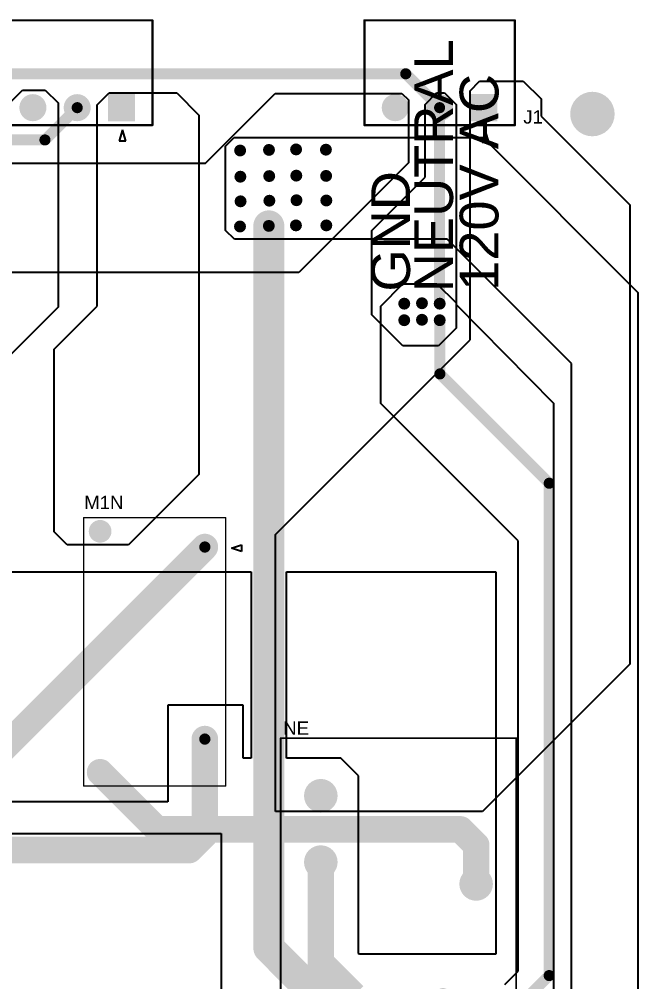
# Model space of a CAD drawing. Header units: millimetres. Extents: x -3.97 to 4.08, y -5.08 to 3.06.
# Drawn here: x 1.292 to 4.082, y -1.285 to 3.055 of the extents above; entities that cross this region are included whole.
import ezdxf

# ---------------------------------------------------------------- set-up
doc = ezdxf.new("R2010")
doc.units = ezdxf.units.MM
doc.header["$MEASUREMENT"] = 0
for name, color, linetype in [('BottomLayer', 5, 'Continuous'), ('BottomSolder', 6, 'Continuous'), ('MultiLayer', 9, 'Continuous'), ('PadHoleLayer', 156, 'Continuous'), ('TopLayer', 1, 'Continuous'), ('TopOverlay', 2, 'Continuous'), ('TopSolder', 216, 'Continuous'), ('ViaHoleLayer', 16, 'Continuous')]:
    doc.layers.add(name, color=color, linetype=linetype)
doc.styles.add('Arial', font='', dxfattribs={"height": 0.2})
doc.styles.get('Arial').set_extended_font_data('Arial')

# ---------------------------------------------------------------- blocks, each defined once
blk = doc.blocks.new('RELAY_J115F2_1')
at = {"layer": 'BottomLayer'}
h = blk.add_hatch(color=5, dxfattribs=at)
edge = h.paths.add_edge_path()
edge.add_arc((-0.3504, 0.4508), 0.0738, 0, 360)
h = blk.add_hatch(color=5, dxfattribs=at)
edge = h.paths.add_edge_path()
edge.add_arc((-0.3504, 0.1516), 0.0738, 0, 360)
h = blk.add_hatch(color=5, dxfattribs=at)
edge = h.paths.add_edge_path()
edge.add_arc((0.3504, 0.0531), 0.0738, 0, 360)
h = blk.add_hatch(color=5, dxfattribs=at)
edge = h.paths.add_edge_path()
edge.add_arc((-0.2008, -0.4508), 0.0325, 0, 360)
h = blk.add_hatch(color=5, dxfattribs=at)
edge = h.paths.add_edge_path()
edge.add_arc((0.2008, -0.4508), 0.0325, 0, 360)
at = {"layer": 'BottomSolder'}
h = blk.add_hatch(color=6, dxfattribs=at)
edge = h.paths.add_edge_path()
edge.add_arc((-0.3504, 0.4508), 0.0758, 0, 360)
h = blk.add_hatch(color=6, dxfattribs=at)
edge = h.paths.add_edge_path()
edge.add_arc((-0.3504, 0.1516), 0.0758, 0, 360)
h = blk.add_hatch(color=6, dxfattribs=at)
edge = h.paths.add_edge_path()
edge.add_arc((0.3504, 0.0531), 0.0758, 0, 360)
h = blk.add_hatch(color=6, dxfattribs=at)
edge = h.paths.add_edge_path()
edge.add_arc((-0.2008, -0.4508), 0.0345, 0, 360)
h = blk.add_hatch(color=6, dxfattribs=at)
edge = h.paths.add_edge_path()
edge.add_arc((0.2008, -0.4508), 0.0345, 0, 360)
at = {"layer": 'MultiLayer'}
h = blk.add_hatch(color=9, dxfattribs=at)
edge = h.paths.add_edge_path()
edge.add_arc((-0.3504, 0.4508), 0.0738, 0, 360)
h = blk.add_hatch(color=9, dxfattribs=at)
edge = h.paths.add_edge_path()
edge.add_arc((-0.3504, 0.1516), 0.0738, 0, 360)
h = blk.add_hatch(color=9, dxfattribs=at)
edge = h.paths.add_edge_path()
edge.add_arc((0.3504, 0.0531), 0.0738, 0, 360)
h = blk.add_hatch(color=9, dxfattribs=at)
edge = h.paths.add_edge_path()
edge.add_arc((-0.2008, -0.4508), 0.0325, 0, 360)
h = blk.add_hatch(color=9, dxfattribs=at)
edge = h.paths.add_edge_path()
edge.add_arc((0.2008, -0.4508), 0.0325, 0, 360)
at = {"layer": 'PadHoleLayer'}
h = blk.add_hatch(color=156, dxfattribs=at)
edge = h.paths.add_edge_path()
edge.add_arc((-0.3504, 0.4508), 0.0492, 0, 360)
h = blk.add_hatch(color=156, dxfattribs=at)
edge = h.paths.add_edge_path()
edge.add_arc((-0.3504, 0.1516), 0.0492, 0, 360)
h = blk.add_hatch(color=156, dxfattribs=at)
edge = h.paths.add_edge_path()
edge.add_arc((0.3504, 0.0531), 0.0492, 0, 360)
h = blk.add_hatch(color=156, dxfattribs=at)
edge = h.paths.add_edge_path()
edge.add_arc((-0.2008, -0.4508), 0.0217, 0, 360)
h = blk.add_hatch(color=156, dxfattribs=at)
edge = h.paths.add_edge_path()
edge.add_arc((0.2008, -0.4508), 0.0217, 0, 360)
at = {"layer": 'TopLayer'}
h = blk.add_hatch(color=1, dxfattribs=at)
edge = h.paths.add_edge_path()
edge.add_arc((-0.3504, 0.4508), 0.0738, 0, 360)
h = blk.add_hatch(color=1, dxfattribs=at)
edge = h.paths.add_edge_path()
edge.add_arc((-0.3504, 0.1516), 0.0738, 0, 360)
h = blk.add_hatch(color=1, dxfattribs=at)
edge = h.paths.add_edge_path()
edge.add_arc((0.3504, 0.0531), 0.0738, 0, 360)
h = blk.add_hatch(color=1, dxfattribs=at)
edge = h.paths.add_edge_path()
edge.add_arc((-0.2008, -0.4508), 0.0325, 0, 360)
h = blk.add_hatch(color=1, dxfattribs=at)
edge = h.paths.add_edge_path()
edge.add_arc((0.2008, -0.4508), 0.0325, 0, 360)
at = {"layer": 'TopSolder'}
h = blk.add_hatch(color=216, dxfattribs=at)
edge = h.paths.add_edge_path()
edge.add_arc((-0.3504, 0.4508), 0.0758, 0, 360)
h = blk.add_hatch(color=216, dxfattribs=at)
edge = h.paths.add_edge_path()
edge.add_arc((-0.3504, 0.1516), 0.0758, 0, 360)
h = blk.add_hatch(color=216, dxfattribs=at)
edge = h.paths.add_edge_path()
edge.add_arc((0.3504, 0.0531), 0.0758, 0, 360)
h = blk.add_hatch(color=216, dxfattribs=at)
edge = h.paths.add_edge_path()
edge.add_arc((-0.2008, -0.4508), 0.0345, 0, 360)
h = blk.add_hatch(color=216, dxfattribs=at)
edge = h.paths.add_edge_path()
edge.add_arc((0.2008, -0.4508), 0.0345, 0, 360)
at = {"layer": 'TopOverlay', "const_width": 0.00787}
for points in [[(-0.5315, 0.7106), (0.5315, 0.7106)], [(-0.5315, -0.5497), (-0.5315, 0.7102)], [(0.5315, -0.5497), (0.5315, 0.7102)], [(-0.5315, -0.5492), (0.5315, -0.5492)]]:
    blk.add_lwpolyline(points, dxfattribs=at)
at = {"layer": 'TopOverlay'}
for points, const_width in [([(-0.5335, 0.7106, 1), (-0.5295, 0.7106, 1)], 0.00394), ([(-0.5335, 0.7102, 1), (-0.5295, 0.7102, 1)], 0.00394), ([(0.5295, 0.7106, 1), (0.5335, 0.7106, 1)], 0.00394), ([(0.5295, 0.7102, 1), (0.5335, 0.7102, 1)], 0.00394), ([(-0.5479, -0.4508, 1), (-0.5679, -0.4508, 1)], 0.03), ([(-0.5754, -0.4508, 1), (-0.5604, -0.4508, 1)], 0.015), ([(-0.5554, -0.4508, 1), (-0.5404, -0.4508, 1)], 0.015), ([(-0.5335, -0.5492, 1), (-0.5295, -0.5492, 1)], 0.00394), ([(-0.5335, -0.5497, 1), (-0.5295, -0.5497, 1)], 0.00394), ([(0.5295, -0.5492, 1), (0.5335, -0.5492, 1)], 0.00394), ([(0.5295, -0.5497, 1), (0.5335, -0.5497, 1)], 0.00394)]:
    blk.add_lwpolyline(points, format="xyb", close=True, dxfattribs=dict(at, const_width=const_width))
blk = doc.blocks.new('HDR1X3_MOLEX_TERMINAL_2')
at = {"layer": 'BottomLayer'}
blk.add_hatch(color=5, dxfattribs=at).paths.add_polyline_path([(0.0803, -0.0197), (0.1984, -0.0197), (0.1984, -0.1378), (0.0803, -0.1378)])
h = blk.add_hatch(color=5, dxfattribs=at)
edge = h.paths.add_edge_path()
edge.add_arc((0.3394, -0.0787), 0.0591, 0, 360)
h = blk.add_hatch(color=5, dxfattribs=at)
edge = h.paths.add_edge_path()
edge.add_arc((0.5394, -0.0787), 0.0591, 0, 360)
at = {"layer": 'BottomSolder'}
blk.add_hatch(color=6, dxfattribs=at).paths.add_polyline_path([(0.0783, -0.0177), (0.2004, -0.0177), (0.2004, -0.1398), (0.0783, -0.1398)])
h = blk.add_hatch(color=6, dxfattribs=at)
edge = h.paths.add_edge_path()
edge.add_arc((0.3394, -0.0787), 0.0611, 0, 360)
h = blk.add_hatch(color=6, dxfattribs=at)
edge = h.paths.add_edge_path()
edge.add_arc((0.5394, -0.0787), 0.0611, 0, 360)
at = {"layer": 'MultiLayer'}
blk.add_hatch(color=9, dxfattribs=at).paths.add_polyline_path([(0.0803, -0.0197), (0.1984, -0.0197), (0.1984, -0.1378), (0.0803, -0.1378)])
h = blk.add_hatch(color=9, dxfattribs=at)
edge = h.paths.add_edge_path()
edge.add_arc((0.3394, -0.0787), 0.0591, 0, 360)
h = blk.add_hatch(color=9, dxfattribs=at)
edge = h.paths.add_edge_path()
edge.add_arc((0.5394, -0.0787), 0.0591, 0, 360)
at = {"layer": 'PadHoleLayer'}
h = blk.add_hatch(color=156, dxfattribs=at)
edge = h.paths.add_edge_path()
edge.add_arc((0.1394, -0.0787), 0.0315, 0, 360)
h = blk.add_hatch(color=156, dxfattribs=at)
edge = h.paths.add_edge_path()
edge.add_arc((0.3394, -0.0787), 0.0315, 0, 360)
h = blk.add_hatch(color=156, dxfattribs=at)
edge = h.paths.add_edge_path()
edge.add_arc((0.5394, -0.0787), 0.0315, 0, 360)
at = {"layer": 'TopLayer'}
blk.add_hatch(color=1, dxfattribs=at).paths.add_polyline_path([(0.0803, -0.0197), (0.1984, -0.0197), (0.1984, -0.1378), (0.0803, -0.1378)])
h = blk.add_hatch(color=1, dxfattribs=at)
edge = h.paths.add_edge_path()
edge.add_arc((0.3394, -0.0787), 0.0591, 0, 360)
h = blk.add_hatch(color=1, dxfattribs=at)
edge = h.paths.add_edge_path()
edge.add_arc((0.5394, -0.0787), 0.0591, 0, 360)
at = {"layer": 'TopSolder'}
blk.add_hatch(color=216, dxfattribs=at).paths.add_polyline_path([(0.0783, -0.0177), (0.2004, -0.0177), (0.2004, -0.1398), (0.0783, -0.1398)])
h = blk.add_hatch(color=216, dxfattribs=at)
edge = h.paths.add_edge_path()
edge.add_arc((0.3394, -0.0787), 0.0611, 0, 360)
h = blk.add_hatch(color=216, dxfattribs=at)
edge = h.paths.add_edge_path()
edge.add_arc((0.5394, -0.0787), 0.0611, 0, 360)
at = {"layer": 'TopOverlay'}
for p, q in [((0.1169, 0.0772), (0.1319, 0.0272)), ((0.1469, 0.0772), (0.1169, 0.0772)), ((0.1319, 0.0272), (0.1469, 0.0772))]:
    blk.add_line(p, q, dxfattribs=at)
at = {"layer": 'TopOverlay', "const_width": 0.01}
for points in [[(0, 0), (0, -0.4724)], [(0.6787, 0), (0, 0)], [(0.6787, 0), (0.6787, -0.4724)], [(0.6787, -0.4724), (0, -0.4724)]]:
    blk.add_lwpolyline(points, dxfattribs=at)
at = {"layer": 'TopOverlay', "const_width": 0.005}
for points in [[(-0.0025, 0, 1), (0.0025, 0, 1)], [(-0.0025, 0, 1), (0.0025, 0, 1)], [(0.6762, 0, 1), (0.6812, 0, 1)], [(0.6762, 0, 1), (0.6812, 0, 1)], [(-0.0025, -0.4724, 1), (0.0025, -0.4724, 1)], [(-0.0025, -0.4724, 1), (0.0025, -0.4724, 1)], [(0.6762, -0.4724, 1), (0.6812, -0.4724, 1)], [(0.6762, -0.4724, 1), (0.6812, -0.4724, 1)]]:
    blk.add_lwpolyline(points, format="xyb", close=True, dxfattribs=at)
blk = doc.blocks.new('HDR1X6_MOLEX_TERMINAL_4')
at = {"layer": 'BottomLayer'}
blk.add_hatch(color=5, dxfattribs=at).paths.add_polyline_path([(0.0803, -0.0197), (0.1984, -0.0197), (0.1984, -0.1378), (0.0803, -0.1378)])
h = blk.add_hatch(color=5, dxfattribs=at)
edge = h.paths.add_edge_path()
edge.add_arc((0.3394, -0.0787), 0.0591, 0, 360)
h = blk.add_hatch(color=5, dxfattribs=at)
edge = h.paths.add_edge_path()
edge.add_arc((0.5394, -0.0787), 0.0591, 0, 360)
h = blk.add_hatch(color=5, dxfattribs=at)
edge = h.paths.add_edge_path()
edge.add_arc((0.7394, -0.0787), 0.0591, 0, 360)
h = blk.add_hatch(color=5, dxfattribs=at)
edge = h.paths.add_edge_path()
edge.add_arc((0.9394, -0.0787), 0.0591, 0, 360)
h = blk.add_hatch(color=5, dxfattribs=at)
edge = h.paths.add_edge_path()
edge.add_arc((1.1394, -0.0787), 0.0591, 0, 360)
at = {"layer": 'BottomSolder'}
blk.add_hatch(color=6, dxfattribs=at).paths.add_polyline_path([(0.0783, -0.0177), (0.2004, -0.0177), (0.2004, -0.1398), (0.0783, -0.1398)])
h = blk.add_hatch(color=6, dxfattribs=at)
edge = h.paths.add_edge_path()
edge.add_arc((0.3394, -0.0787), 0.0611, 0, 360)
h = blk.add_hatch(color=6, dxfattribs=at)
edge = h.paths.add_edge_path()
edge.add_arc((0.5394, -0.0787), 0.0611, 0, 360)
h = blk.add_hatch(color=6, dxfattribs=at)
edge = h.paths.add_edge_path()
edge.add_arc((0.7394, -0.0787), 0.0611, 0, 360)
h = blk.add_hatch(color=6, dxfattribs=at)
edge = h.paths.add_edge_path()
edge.add_arc((0.9394, -0.0787), 0.0611, 0, 360)
h = blk.add_hatch(color=6, dxfattribs=at)
edge = h.paths.add_edge_path()
edge.add_arc((1.1394, -0.0787), 0.0611, 0, 360)
at = {"layer": 'MultiLayer'}
blk.add_hatch(color=9, dxfattribs=at).paths.add_polyline_path([(0.0803, -0.0197), (0.1984, -0.0197), (0.1984, -0.1378), (0.0803, -0.1378)])
h = blk.add_hatch(color=9, dxfattribs=at)
edge = h.paths.add_edge_path()
edge.add_arc((0.3394, -0.0787), 0.0591, 0, 360)
h = blk.add_hatch(color=9, dxfattribs=at)
edge = h.paths.add_edge_path()
edge.add_arc((0.5394, -0.0787), 0.0591, 0, 360)
h = blk.add_hatch(color=9, dxfattribs=at)
edge = h.paths.add_edge_path()
edge.add_arc((0.7394, -0.0787), 0.0591, 0, 360)
h = blk.add_hatch(color=9, dxfattribs=at)
edge = h.paths.add_edge_path()
edge.add_arc((0.9394, -0.0787), 0.0591, 0, 360)
h = blk.add_hatch(color=9, dxfattribs=at)
edge = h.paths.add_edge_path()
edge.add_arc((1.1394, -0.0787), 0.0591, 0, 360)
at = {"layer": 'PadHoleLayer'}
h = blk.add_hatch(color=156, dxfattribs=at)
edge = h.paths.add_edge_path()
edge.add_arc((0.1394, -0.0787), 0.0315, 0, 360)
h = blk.add_hatch(color=156, dxfattribs=at)
edge = h.paths.add_edge_path()
edge.add_arc((0.3394, -0.0787), 0.0315, 0, 360)
h = blk.add_hatch(color=156, dxfattribs=at)
edge = h.paths.add_edge_path()
edge.add_arc((0.5394, -0.0787), 0.0315, 0, 360)
h = blk.add_hatch(color=156, dxfattribs=at)
edge = h.paths.add_edge_path()
edge.add_arc((0.7394, -0.0787), 0.0315, 0, 360)
h = blk.add_hatch(color=156, dxfattribs=at)
edge = h.paths.add_edge_path()
edge.add_arc((0.9394, -0.0787), 0.0315, 0, 360)
h = blk.add_hatch(color=156, dxfattribs=at)
edge = h.paths.add_edge_path()
edge.add_arc((1.1394, -0.0787), 0.0315, 0, 360)
at = {"layer": 'TopLayer'}
blk.add_hatch(color=1, dxfattribs=at).paths.add_polyline_path([(0.0803, -0.0197), (0.1984, -0.0197), (0.1984, -0.1378), (0.0803, -0.1378)])
h = blk.add_hatch(color=1, dxfattribs=at)
edge = h.paths.add_edge_path()
edge.add_arc((0.3394, -0.0787), 0.0591, 0, 360)
h = blk.add_hatch(color=1, dxfattribs=at)
edge = h.paths.add_edge_path()
edge.add_arc((0.5394, -0.0787), 0.0591, 0, 360)
h = blk.add_hatch(color=1, dxfattribs=at)
edge = h.paths.add_edge_path()
edge.add_arc((0.7394, -0.0787), 0.0591, 0, 360)
h = blk.add_hatch(color=1, dxfattribs=at)
edge = h.paths.add_edge_path()
edge.add_arc((0.9394, -0.0787), 0.0591, 0, 360)
h = blk.add_hatch(color=1, dxfattribs=at)
edge = h.paths.add_edge_path()
edge.add_arc((1.1394, -0.0787), 0.0591, 0, 360)
at = {"layer": 'TopSolder'}
blk.add_hatch(color=216, dxfattribs=at).paths.add_polyline_path([(0.0783, -0.0177), (0.2004, -0.0177), (0.2004, -0.1398), (0.0783, -0.1398)])
h = blk.add_hatch(color=216, dxfattribs=at)
edge = h.paths.add_edge_path()
edge.add_arc((0.3394, -0.0787), 0.0611, 0, 360)
h = blk.add_hatch(color=216, dxfattribs=at)
edge = h.paths.add_edge_path()
edge.add_arc((0.5394, -0.0787), 0.0611, 0, 360)
h = blk.add_hatch(color=216, dxfattribs=at)
edge = h.paths.add_edge_path()
edge.add_arc((0.7394, -0.0787), 0.0611, 0, 360)
h = blk.add_hatch(color=216, dxfattribs=at)
edge = h.paths.add_edge_path()
edge.add_arc((0.9394, -0.0787), 0.0611, 0, 360)
h = blk.add_hatch(color=216, dxfattribs=at)
edge = h.paths.add_edge_path()
edge.add_arc((1.1394, -0.0787), 0.0611, 0, 360)
at = {"layer": 'TopOverlay'}
for p, q in [((0.1194, 0.0713), (0.1344, 0.0213)), ((0.1494, 0.0713), (0.1194, 0.0713)), ((0.1344, 0.0213), (0.1494, 0.0713))]:
    blk.add_line(p, q, dxfattribs=at)
at = {"layer": 'TopOverlay', "const_width": 0.01}
for points in [[(0, 0), (0, -0.4724)], [(1.2787, 0), (0, 0)], [(1.2787, 0), (1.2787, -0.4724)], [(1.2787, -0.4724), (0, -0.4724)]]:
    blk.add_lwpolyline(points, dxfattribs=at)
at = {"layer": 'TopOverlay', "const_width": 0.005}
for points in [[(-0.0025, 0, 1), (0.0025, 0, 1)], [(-0.0025, 0, 1), (0.0025, 0, 1)], [(1.2762, 0, 1), (1.2812, 0, 1)], [(1.2762, 0, 1), (1.2812, 0, 1)], [(-0.0025, -0.4724, 1), (0.0025, -0.4724, 1)], [(-0.0025, -0.4724, 1), (0.0025, -0.4724, 1)], [(1.2762, -0.4724, 1), (1.2812, -0.4724, 1)], [(1.2762, -0.4724, 1), (1.2812, -0.4724, 1)]]:
    blk.add_lwpolyline(points, format="xyb", close=True, dxfattribs=at)
blk = doc.blocks.new('RELAY_G6QE_1A_OMR_11')
at = {"layer": 'BottomLayer'}
h = blk.add_hatch(color=5, dxfattribs=at)
edge = h.paths.add_edge_path()
edge.add_arc((-0.2461, 0.5433), 0.0454, 0, 360)
h = blk.add_hatch(color=5, dxfattribs=at)
edge = h.paths.add_edge_path()
edge.add_arc((0.2264, 0.4724), 0.0356, 0, 360)
h = blk.add_hatch(color=5, dxfattribs=at)
edge = h.paths.add_edge_path()
edge.add_arc((0.2264, -0.3937), 0.0356, 0, 360)
h = blk.add_hatch(color=5, dxfattribs=at)
edge = h.paths.add_edge_path()
edge.add_arc((-0.2461, -0.5433), 0.0454, 0, 360)
at = {"layer": 'BottomSolder'}
h = blk.add_hatch(color=6, dxfattribs=at)
edge = h.paths.add_edge_path()
edge.add_arc((-0.2461, 0.5433), 0.0454, 0, 360)
h = blk.add_hatch(color=6, dxfattribs=at)
edge = h.paths.add_edge_path()
edge.add_arc((0.2264, 0.4724), 0.0356, 0, 360)
h = blk.add_hatch(color=6, dxfattribs=at)
edge = h.paths.add_edge_path()
edge.add_arc((0.2264, -0.3937), 0.0356, 0, 360)
h = blk.add_hatch(color=6, dxfattribs=at)
edge = h.paths.add_edge_path()
edge.add_arc((-0.2461, -0.5433), 0.0454, 0, 360)
at = {"layer": 'PadHoleLayer'}
h = blk.add_hatch(color=156, dxfattribs=at)
edge = h.paths.add_edge_path()
edge.add_arc((-0.2461, 0.5433), 0.0354, 0, 360)
h = blk.add_hatch(color=156, dxfattribs=at)
edge = h.paths.add_edge_path()
edge.add_arc((0.2264, 0.4724), 0.0256, 0, 360)
h = blk.add_hatch(color=156, dxfattribs=at)
edge = h.paths.add_edge_path()
edge.add_arc((0.2264, -0.3937), 0.0256, 0, 360)
h = blk.add_hatch(color=156, dxfattribs=at)
edge = h.paths.add_edge_path()
edge.add_arc((-0.2461, -0.5433), 0.0354, 0, 360)
at = {"layer": 'TopLayer'}
h = blk.add_hatch(color=1, dxfattribs=at)
edge = h.paths.add_edge_path()
edge.add_arc((-0.2461, 0.5433), 0.0512, 0, 360)
h = blk.add_hatch(color=1, dxfattribs=at)
edge = h.paths.add_edge_path()
edge.add_arc((0.2264, 0.4724), 0.0413, 0, 360)
h = blk.add_hatch(color=1, dxfattribs=at)
edge = h.paths.add_edge_path()
edge.add_arc((0.2264, -0.3937), 0.0413, 0, 360)
h = blk.add_hatch(color=1, dxfattribs=at)
edge = h.paths.add_edge_path()
edge.add_arc((-0.2461, -0.5433), 0.0512, 0, 360)
at = {"layer": 'TopSolder'}
h = blk.add_hatch(color=216, dxfattribs=at)
edge = h.paths.add_edge_path()
edge.add_arc((-0.2461, 0.5433), 0.0512, 0, 360)
h = blk.add_hatch(color=216, dxfattribs=at)
edge = h.paths.add_edge_path()
edge.add_arc((0.2264, 0.4724), 0.0413, 0, 360)
h = blk.add_hatch(color=216, dxfattribs=at)
edge = h.paths.add_edge_path()
edge.add_arc((0.2264, -0.3937), 0.0413, 0, 360)
h = blk.add_hatch(color=216, dxfattribs=at)
edge = h.paths.add_edge_path()
edge.add_arc((-0.2461, -0.5433), 0.0512, 0, 360)
at = {"layer": 'TopOverlay'}
for p, q in [((0.3464, 0.4674), (0.3914, 0.4824)), ((0.3914, 0.4824), (0.3914, 0.4524)), ((0.3914, 0.4524), (0.3464, 0.4674))]:
    blk.add_line(p, q, dxfattribs=at)
at = {"layer": 'TopOverlay', "const_width": 0.006}
for points in [[(-0.32, -0.6054), (-0.32, 0.6054)], [(-0.32, 0.6054), (0.32, 0.6054)], [(0.32, -0.6054), (0.32, 0.6054)], [(-0.32, -0.6054), (0.32, -0.6054)]]:
    blk.add_lwpolyline(points, dxfattribs=at)
at = {"layer": 'TopOverlay', "const_width": 0.003}
for points in [[(-0.3215, 0.6054, 1), (-0.3185, 0.6054, 1)], [(-0.3215, 0.6054, 1), (-0.3185, 0.6054, 1)], [(0.3185, 0.6054, 1), (0.3215, 0.6054, 1)], [(0.3185, 0.6054, 1), (0.3215, 0.6054, 1)], [(-0.3215, -0.6054, 1), (-0.3185, -0.6054, 1)], [(-0.3215, -0.6054, 1), (-0.3185, -0.6054, 1)], [(0.3185, -0.6054, 1), (0.3215, -0.6054, 1)], [(0.3185, -0.6054, 1), (0.3215, -0.6054, 1)]]:
    blk.add_lwpolyline(points, format="xyb", close=True, dxfattribs=at)

msp = doc.modelspace()

# ---------------------------------------------------------------- hatches: boundary and pattern name
at = {"layer": 'BottomLayer'}
h = msp.add_hatch(color=5, dxfattribs=at)
edge = h.paths.add_edge_path()
edge.add_arc((3.8778, 2.6277), 0.0984, 0, 360)
h = msp.add_hatch(color=5, dxfattribs=at)
edge = h.paths.add_edge_path()
edge.add_arc((2.2884, 2.4632), 0.025, 0, 360)
h = msp.add_hatch(color=5, dxfattribs=at)
edge = h.paths.add_edge_path()
edge.add_arc((2.4185, 2.4659), 0.025, 0, 360)
h = msp.add_hatch(color=5, dxfattribs=at)
edge = h.paths.add_edge_path()
edge.add_arc((2.5408, 2.4681), 0.025, 0, 360)
h = msp.add_hatch(color=5, dxfattribs=at)
edge = h.paths.add_edge_path()
edge.add_arc((2.6754, 2.4669), 0.025, 0, 360)
h = msp.add_hatch(color=5, dxfattribs=at)
edge = h.paths.add_edge_path()
edge.add_arc((2.2895, 2.3451), 0.025, 0, 360)
h = msp.add_hatch(color=5, dxfattribs=at)
edge = h.paths.add_edge_path()
edge.add_arc((2.4196, 2.3479), 0.025, 0, 360)
h = msp.add_hatch(color=5, dxfattribs=at)
edge = h.paths.add_edge_path()
edge.add_arc((2.5418, 2.35), 0.025, 0, 360)
h = msp.add_hatch(color=5, dxfattribs=at)
edge = h.paths.add_edge_path()
edge.add_arc((2.6764, 2.3488), 0.025, 0, 360)
h = msp.add_hatch(color=5, dxfattribs=at)
edge = h.paths.add_edge_path()
edge.add_arc((2.2903, 2.234), 0.025, 0, 360)
h = msp.add_hatch(color=5, dxfattribs=at)
edge = h.paths.add_edge_path()
edge.add_arc((2.4204, 2.2368), 0.025, 0, 360)
h = msp.add_hatch(color=5, dxfattribs=at)
edge = h.paths.add_edge_path()
edge.add_arc((2.5427, 2.239), 0.025, 0, 360)
h = msp.add_hatch(color=5, dxfattribs=at)
edge = h.paths.add_edge_path()
edge.add_arc((2.6773, 2.2378), 0.025, 0, 360)
h = msp.add_hatch(color=5, dxfattribs=at)
edge = h.paths.add_edge_path()
edge.add_arc((2.2878, 2.1205), 0.025, 0, 360)
h = msp.add_hatch(color=5, dxfattribs=at)
edge = h.paths.add_edge_path()
edge.add_arc((2.4179, 2.1233), 0.025, 0, 360)
h = msp.add_hatch(color=5, dxfattribs=at)
edge = h.paths.add_edge_path()
edge.add_arc((2.5402, 2.1255), 0.025, 0, 360)
h = msp.add_hatch(color=5, dxfattribs=at)
edge = h.paths.add_edge_path()
edge.add_arc((2.6773, 2.1255), 0.025, 0, 360)
h = msp.add_hatch(color=5, dxfattribs=at)
edge = h.paths.add_edge_path()
edge.add_arc((3.0288, 1.7726), 0.025, 0, 360)
h = msp.add_hatch(color=5, dxfattribs=at)
edge = h.paths.add_edge_path()
edge.add_arc((3.1088, 1.7745), 0.025, 0, 360)
h = msp.add_hatch(color=5, dxfattribs=at)
edge = h.paths.add_edge_path()
edge.add_arc((3.1888, 1.7726), 0.025, 0, 360)
h = msp.add_hatch(color=5, dxfattribs=at)
edge = h.paths.add_edge_path()
edge.add_arc((3.0288, 1.698), 0.025, 0, 360)
h = msp.add_hatch(color=5, dxfattribs=at)
edge = h.paths.add_edge_path()
edge.add_arc((3.1088, 1.6999), 0.025, 0, 360)
h = msp.add_hatch(color=5, dxfattribs=at)
edge = h.paths.add_edge_path()
edge.add_arc((3.1888, 1.698), 0.025, 0, 360)
at = {"layer": 'BottomSolder'}
h = msp.add_hatch(color=6, dxfattribs=at)
edge = h.paths.add_edge_path()
edge.add_arc((3.8778, 2.6277), 0.1004, 0, 360)
h = msp.add_hatch(color=6, dxfattribs=at)
edge = h.paths.add_edge_path()
edge.add_arc((2.2884, 2.4632), 0.027, 0, 360)
h = msp.add_hatch(color=6, dxfattribs=at)
edge = h.paths.add_edge_path()
edge.add_arc((2.4185, 2.4659), 0.027, 0, 360)
h = msp.add_hatch(color=6, dxfattribs=at)
edge = h.paths.add_edge_path()
edge.add_arc((2.5408, 2.4681), 0.027, 0, 360)
h = msp.add_hatch(color=6, dxfattribs=at)
edge = h.paths.add_edge_path()
edge.add_arc((2.6754, 2.4669), 0.027, 0, 360)
h = msp.add_hatch(color=6, dxfattribs=at)
edge = h.paths.add_edge_path()
edge.add_arc((2.2895, 2.3451), 0.027, 0, 360)
h = msp.add_hatch(color=6, dxfattribs=at)
edge = h.paths.add_edge_path()
edge.add_arc((2.4196, 2.3479), 0.027, 0, 360)
h = msp.add_hatch(color=6, dxfattribs=at)
edge = h.paths.add_edge_path()
edge.add_arc((2.5418, 2.35), 0.027, 0, 360)
h = msp.add_hatch(color=6, dxfattribs=at)
edge = h.paths.add_edge_path()
edge.add_arc((2.6764, 2.3488), 0.027, 0, 360)
h = msp.add_hatch(color=6, dxfattribs=at)
edge = h.paths.add_edge_path()
edge.add_arc((2.2903, 2.234), 0.027, 0, 360)
h = msp.add_hatch(color=6, dxfattribs=at)
edge = h.paths.add_edge_path()
edge.add_arc((2.4204, 2.2368), 0.027, 0, 360)
h = msp.add_hatch(color=6, dxfattribs=at)
edge = h.paths.add_edge_path()
edge.add_arc((2.5427, 2.239), 0.027, 0, 360)
h = msp.add_hatch(color=6, dxfattribs=at)
edge = h.paths.add_edge_path()
edge.add_arc((2.6773, 2.2378), 0.027, 0, 360)
h = msp.add_hatch(color=6, dxfattribs=at)
edge = h.paths.add_edge_path()
edge.add_arc((2.2878, 2.1205), 0.027, 0, 360)
h = msp.add_hatch(color=6, dxfattribs=at)
edge = h.paths.add_edge_path()
edge.add_arc((2.4179, 2.1233), 0.027, 0, 360)
h = msp.add_hatch(color=6, dxfattribs=at)
edge = h.paths.add_edge_path()
edge.add_arc((2.5402, 2.1255), 0.027, 0, 360)
h = msp.add_hatch(color=6, dxfattribs=at)
edge = h.paths.add_edge_path()
edge.add_arc((2.6773, 2.1255), 0.027, 0, 360)
h = msp.add_hatch(color=6, dxfattribs=at)
edge = h.paths.add_edge_path()
edge.add_arc((3.0288, 1.7726), 0.027, 0, 360)
h = msp.add_hatch(color=6, dxfattribs=at)
edge = h.paths.add_edge_path()
edge.add_arc((3.1088, 1.7745), 0.027, 0, 360)
h = msp.add_hatch(color=6, dxfattribs=at)
edge = h.paths.add_edge_path()
edge.add_arc((3.1888, 1.7726), 0.027, 0, 360)
h = msp.add_hatch(color=6, dxfattribs=at)
edge = h.paths.add_edge_path()
edge.add_arc((3.0288, 1.698), 0.027, 0, 360)
h = msp.add_hatch(color=6, dxfattribs=at)
edge = h.paths.add_edge_path()
edge.add_arc((3.1088, 1.6999), 0.027, 0, 360)
h = msp.add_hatch(color=6, dxfattribs=at)
edge = h.paths.add_edge_path()
edge.add_arc((3.1888, 1.698), 0.027, 0, 360)
at = {"layer": 'MultiLayer'}
h = msp.add_hatch(color=9, dxfattribs=at)
edge = h.paths.add_edge_path()
edge.add_arc((3.8778, 2.6277), 0.0984, 0, 360)
at = {"layer": 'PadHoleLayer'}
h = msp.add_hatch(color=156, dxfattribs=at)
edge = h.paths.add_edge_path()
edge.add_arc((3.8778, 2.6277), 0.0984, 0, 360)
at = {"layer": 'TopLayer'}
h = msp.add_hatch(color=1, dxfattribs=at)
edge = h.paths.add_edge_path()
edge.add_arc((3.8778, 2.6277), 0.0984, 0, 360)
h = msp.add_hatch(color=1, dxfattribs=at)
edge = h.paths.add_edge_path()
edge.add_arc((2.2884, 2.4632), 0.025, 0, 360)
h = msp.add_hatch(color=1, dxfattribs=at)
edge = h.paths.add_edge_path()
edge.add_arc((2.4185, 2.4659), 0.025, 0, 360)
h = msp.add_hatch(color=1, dxfattribs=at)
edge = h.paths.add_edge_path()
edge.add_arc((2.5408, 2.4681), 0.025, 0, 360)
h = msp.add_hatch(color=1, dxfattribs=at)
edge = h.paths.add_edge_path()
edge.add_arc((2.6754, 2.4669), 0.025, 0, 360)
h = msp.add_hatch(color=1, dxfattribs=at)
edge = h.paths.add_edge_path()
edge.add_arc((2.2895, 2.3451), 0.025, 0, 360)
h = msp.add_hatch(color=1, dxfattribs=at)
edge = h.paths.add_edge_path()
edge.add_arc((2.4196, 2.3479), 0.025, 0, 360)
h = msp.add_hatch(color=1, dxfattribs=at)
edge = h.paths.add_edge_path()
edge.add_arc((2.5418, 2.35), 0.025, 0, 360)
h = msp.add_hatch(color=1, dxfattribs=at)
edge = h.paths.add_edge_path()
edge.add_arc((2.6764, 2.3488), 0.025, 0, 360)
h = msp.add_hatch(color=1, dxfattribs=at)
edge = h.paths.add_edge_path()
edge.add_arc((2.2903, 2.234), 0.025, 0, 360)
h = msp.add_hatch(color=1, dxfattribs=at)
edge = h.paths.add_edge_path()
edge.add_arc((2.4204, 2.2368), 0.025, 0, 360)
h = msp.add_hatch(color=1, dxfattribs=at)
edge = h.paths.add_edge_path()
edge.add_arc((2.5427, 2.239), 0.025, 0, 360)
h = msp.add_hatch(color=1, dxfattribs=at)
edge = h.paths.add_edge_path()
edge.add_arc((2.6773, 2.2378), 0.025, 0, 360)
h = msp.add_hatch(color=1, dxfattribs=at)
edge = h.paths.add_edge_path()
edge.add_arc((2.2878, 2.1205), 0.025, 0, 360)
h = msp.add_hatch(color=1, dxfattribs=at)
edge = h.paths.add_edge_path()
edge.add_arc((2.4179, 2.1233), 0.025, 0, 360)
h = msp.add_hatch(color=1, dxfattribs=at)
edge = h.paths.add_edge_path()
edge.add_arc((2.5402, 2.1255), 0.025, 0, 360)
h = msp.add_hatch(color=1, dxfattribs=at)
edge = h.paths.add_edge_path()
edge.add_arc((2.6773, 2.1255), 0.025, 0, 360)
h = msp.add_hatch(color=1, dxfattribs=at)
edge = h.paths.add_edge_path()
edge.add_arc((3.0288, 1.7726), 0.025, 0, 360)
h = msp.add_hatch(color=1, dxfattribs=at)
edge = h.paths.add_edge_path()
edge.add_arc((3.1088, 1.7745), 0.025, 0, 360)
h = msp.add_hatch(color=1, dxfattribs=at)
edge = h.paths.add_edge_path()
edge.add_arc((3.1888, 1.7726), 0.025, 0, 360)
h = msp.add_hatch(color=1, dxfattribs=at)
edge = h.paths.add_edge_path()
edge.add_arc((3.0288, 1.698), 0.025, 0, 360)
h = msp.add_hatch(color=1, dxfattribs=at)
edge = h.paths.add_edge_path()
edge.add_arc((3.1088, 1.6999), 0.025, 0, 360)
h = msp.add_hatch(color=1, dxfattribs=at)
edge = h.paths.add_edge_path()
edge.add_arc((3.1888, 1.698), 0.025, 0, 360)
at = {"layer": 'TopSolder'}
h = msp.add_hatch(color=216, dxfattribs=at)
edge = h.paths.add_edge_path()
edge.add_arc((3.8778, 2.6277), 0.1004, 0, 360)
h = msp.add_hatch(color=216, dxfattribs=at)
edge = h.paths.add_edge_path()
edge.add_arc((2.2884, 2.4632), 0.027, 0, 360)
h = msp.add_hatch(color=216, dxfattribs=at)
edge = h.paths.add_edge_path()
edge.add_arc((2.4185, 2.4659), 0.027, 0, 360)
h = msp.add_hatch(color=216, dxfattribs=at)
edge = h.paths.add_edge_path()
edge.add_arc((2.5408, 2.4681), 0.027, 0, 360)
h = msp.add_hatch(color=216, dxfattribs=at)
edge = h.paths.add_edge_path()
edge.add_arc((2.6754, 2.4669), 0.027, 0, 360)
h = msp.add_hatch(color=216, dxfattribs=at)
edge = h.paths.add_edge_path()
edge.add_arc((2.2895, 2.3451), 0.027, 0, 360)
h = msp.add_hatch(color=216, dxfattribs=at)
edge = h.paths.add_edge_path()
edge.add_arc((2.4196, 2.3479), 0.027, 0, 360)
h = msp.add_hatch(color=216, dxfattribs=at)
edge = h.paths.add_edge_path()
edge.add_arc((2.5418, 2.35), 0.027, 0, 360)
h = msp.add_hatch(color=216, dxfattribs=at)
edge = h.paths.add_edge_path()
edge.add_arc((2.6764, 2.3488), 0.027, 0, 360)
h = msp.add_hatch(color=216, dxfattribs=at)
edge = h.paths.add_edge_path()
edge.add_arc((2.2903, 2.234), 0.027, 0, 360)
h = msp.add_hatch(color=216, dxfattribs=at)
edge = h.paths.add_edge_path()
edge.add_arc((2.4204, 2.2368), 0.027, 0, 360)
h = msp.add_hatch(color=216, dxfattribs=at)
edge = h.paths.add_edge_path()
edge.add_arc((2.5427, 2.239), 0.027, 0, 360)
h = msp.add_hatch(color=216, dxfattribs=at)
edge = h.paths.add_edge_path()
edge.add_arc((2.6773, 2.2378), 0.027, 0, 360)
h = msp.add_hatch(color=216, dxfattribs=at)
edge = h.paths.add_edge_path()
edge.add_arc((2.2878, 2.1205), 0.027, 0, 360)
h = msp.add_hatch(color=216, dxfattribs=at)
edge = h.paths.add_edge_path()
edge.add_arc((2.4179, 2.1233), 0.027, 0, 360)
h = msp.add_hatch(color=216, dxfattribs=at)
edge = h.paths.add_edge_path()
edge.add_arc((2.5402, 2.1255), 0.027, 0, 360)
h = msp.add_hatch(color=216, dxfattribs=at)
edge = h.paths.add_edge_path()
edge.add_arc((2.6773, 2.1255), 0.027, 0, 360)
h = msp.add_hatch(color=216, dxfattribs=at)
edge = h.paths.add_edge_path()
edge.add_arc((3.0288, 1.7726), 0.027, 0, 360)
h = msp.add_hatch(color=216, dxfattribs=at)
edge = h.paths.add_edge_path()
edge.add_arc((3.1088, 1.7745), 0.027, 0, 360)
h = msp.add_hatch(color=216, dxfattribs=at)
edge = h.paths.add_edge_path()
edge.add_arc((3.1888, 1.7726), 0.027, 0, 360)
h = msp.add_hatch(color=216, dxfattribs=at)
edge = h.paths.add_edge_path()
edge.add_arc((3.0288, 1.698), 0.027, 0, 360)
h = msp.add_hatch(color=216, dxfattribs=at)
edge = h.paths.add_edge_path()
edge.add_arc((3.1088, 1.6999), 0.027, 0, 360)
h = msp.add_hatch(color=216, dxfattribs=at)
edge = h.paths.add_edge_path()
edge.add_arc((3.1888, 1.698), 0.027, 0, 360)
at = {"layer": 'ViaHoleLayer'}
h = msp.add_hatch(color=16, dxfattribs=at)
edge = h.paths.add_edge_path()
edge.add_arc((2.2884, 2.4632), 0.015, 0, 360)
h = msp.add_hatch(color=16, dxfattribs=at)
edge = h.paths.add_edge_path()
edge.add_arc((2.4185, 2.4659), 0.015, 0, 360)
h = msp.add_hatch(color=16, dxfattribs=at)
edge = h.paths.add_edge_path()
edge.add_arc((2.5408, 2.4681), 0.015, 0, 360)
h = msp.add_hatch(color=16, dxfattribs=at)
edge = h.paths.add_edge_path()
edge.add_arc((2.6754, 2.4669), 0.015, 0, 360)
h = msp.add_hatch(color=16, dxfattribs=at)
edge = h.paths.add_edge_path()
edge.add_arc((2.2895, 2.3451), 0.015, 0, 360)
h = msp.add_hatch(color=16, dxfattribs=at)
edge = h.paths.add_edge_path()
edge.add_arc((2.4196, 2.3479), 0.015, 0, 360)
h = msp.add_hatch(color=16, dxfattribs=at)
edge = h.paths.add_edge_path()
edge.add_arc((2.5418, 2.35), 0.015, 0, 360)
h = msp.add_hatch(color=16, dxfattribs=at)
edge = h.paths.add_edge_path()
edge.add_arc((2.6764, 2.3488), 0.015, 0, 360)
h = msp.add_hatch(color=16, dxfattribs=at)
edge = h.paths.add_edge_path()
edge.add_arc((2.2903, 2.234), 0.015, 0, 360)
h = msp.add_hatch(color=16, dxfattribs=at)
edge = h.paths.add_edge_path()
edge.add_arc((2.4204, 2.2368), 0.015, 0, 360)
h = msp.add_hatch(color=16, dxfattribs=at)
edge = h.paths.add_edge_path()
edge.add_arc((2.5427, 2.239), 0.015, 0, 360)
h = msp.add_hatch(color=16, dxfattribs=at)
edge = h.paths.add_edge_path()
edge.add_arc((2.6773, 2.2378), 0.015, 0, 360)
h = msp.add_hatch(color=16, dxfattribs=at)
edge = h.paths.add_edge_path()
edge.add_arc((2.2878, 2.1205), 0.015, 0, 360)
h = msp.add_hatch(color=16, dxfattribs=at)
edge = h.paths.add_edge_path()
edge.add_arc((2.4179, 2.1233), 0.015, 0, 360)
h = msp.add_hatch(color=16, dxfattribs=at)
edge = h.paths.add_edge_path()
edge.add_arc((2.5402, 2.1255), 0.015, 0, 360)
h = msp.add_hatch(color=16, dxfattribs=at)
edge = h.paths.add_edge_path()
edge.add_arc((2.6773, 2.1255), 0.015, 0, 360)
h = msp.add_hatch(color=16, dxfattribs=at)
edge = h.paths.add_edge_path()
edge.add_arc((3.0288, 1.7726), 0.015, 0, 360)
h = msp.add_hatch(color=16, dxfattribs=at)
edge = h.paths.add_edge_path()
edge.add_arc((3.1088, 1.7745), 0.015, 0, 360)
h = msp.add_hatch(color=16, dxfattribs=at)
edge = h.paths.add_edge_path()
edge.add_arc((3.1888, 1.7726), 0.015, 0, 360)
h = msp.add_hatch(color=16, dxfattribs=at)
edge = h.paths.add_edge_path()
edge.add_arc((3.0288, 1.698), 0.015, 0, 360)
h = msp.add_hatch(color=16, dxfattribs=at)
edge = h.paths.add_edge_path()
edge.add_arc((3.1088, 1.6999), 0.015, 0, 360)
h = msp.add_hatch(color=16, dxfattribs=at)
edge = h.paths.add_edge_path()
edge.add_arc((3.1888, 1.698), 0.015, 0, 360)

# ---------------------------------------------------------------- linework, layer by layer
at = {"layer": 'BottomLayer'}
for p, q in [((3.326, 2.7324), (3.3688, 2.7757)), ((3.3688, 2.7757), (3.566, 2.7757)), ((3.566, 2.7757), (3.646, 2.6957)), ((2.1316, 2.4062), (2.4462, 2.7208)), ((2.4462, 2.7208), (3.0177, 2.7208)), ((3.0177, 2.7208), (3.0474, 2.6911)), ((3.0474, 2.6911), (3.0474, 2.4074)), ((3.1228, 2.6711), (3.1744, 2.7227)), ((3.1744, 2.7227), (3.2102, 2.7227)), ((3.2102, 2.7227), (3.2628, 2.6701)), ((3.326, 1.6102), (3.326, 2.7324)), ((3.646, 2.6957), (3.646, 2.6177)), ((3.1228, 2.3427), (3.1228, 2.6711)), ((3.2628, 2.6701), (3.2628, 1.6627)), ((3.646, 2.6177), (4.046, 2.2177)), ((-0.3688, 2.4062), (2.1316, 2.4062)), ((3.0474, 2.4074), (2.5531, 1.9131)), ((2.8828, 2.1027), (3.1228, 2.3427)), ((4.046, 2.2177), (4.046, 0.1472)), ((2.8828, 1.7227), (2.8828, 2.1027)), ((2.5531, 1.9131), (-3.5476, 1.9131)), ((3.0228, 1.5827), (2.8828, 1.7227)), ((3.2628, 1.6627), (3.1828, 1.5827)), ((2.4481, 0.7323), (3.326, 1.6102)), ((3.1828, 1.5827), (3.0228, 1.5827)), ((2.4481, -0.5173), (2.4481, 0.7323)), ((4.046, 0.1472), (3.3814, -0.5173)), ((3.3814, -0.5173), (2.4481, -0.5173))]:
    msp.add_line(p, q, dxfattribs=at)
for points, const_width in [([(1.4078, 2.5109), (1.5534, 2.6564)], 0.05), ([(3.1884, 1.7722), (3.1884, 2.6564)], 0.05), ([(-0.1298, 2.5109), (1.4078, 2.5109)], 0.05), ([(-1.197, -2.6511), (2.1291, 0.6751)], 0.12), ([(1.6567, -0.3406), (1.9144, -0.5983)], 0.12), ([(1.9144, -0.5983), (3.2829, -0.5983)], 0.12), ([(3.2829, -0.5983), (3.3532, -0.6686)], 0.12), ([(3.3532, -0.8442), (3.3532, -0.6686)], 0.12), ([(2.6524, -1.1985), (2.6524, -0.7457)], 0.12), ([(2.6524, -1.1985), (2.802, -1.3481)], 0.12)]:
    msp.add_lwpolyline(points, dxfattribs=dict(at, const_width=const_width))
for points, const_width in [([(1.5409, 2.6564, 1), (1.5659, 2.6564, 1)], 0.025), ([(3.1759, 2.6564, 1), (3.2009, 2.6564, 1)], 0.025), ([(1.3953, 2.5109, 1), (1.4203, 2.5109, 1)], 0.025), ([(1.3953, 2.5109, 1), (1.4203, 2.5109, 1)], 0.025), ([(3.1759, 1.7722, 1), (3.2009, 1.7722, 1)], 0.025), ([(2.0991, 0.6751, 1), (2.1591, 0.6751, 1)], 0.06), ([(1.6267, -0.3406, 1), (1.6867, -0.3406, 1)], 0.06), ([(1.8844, -0.5983, 1), (1.9444, -0.5983, 1)], 0.06), ([(1.8844, -0.5983, 1), (1.9444, -0.5983, 1)], 0.06), ([(3.2529, -0.5983, 1), (3.3129, -0.5983, 1)], 0.06), ([(3.2529, -0.5983, 1), (3.3129, -0.5983, 1)], 0.06), ([(3.3232, -0.6686, 1), (3.3832, -0.6686, 1)], 0.06), ([(3.3232, -0.6686, 1), (3.3832, -0.6686, 1)], 0.06), ([(2.6224, -0.7457, 1), (2.6824, -0.7457, 1)], 0.06), ([(3.3232, -0.8442, 1), (3.3832, -0.8442, 1)], 0.06), ([(2.6224, -1.1985, 1), (2.6824, -1.1985, 1)], 0.06), ([(2.6224, -1.1985, 1), (2.6824, -1.1985, 1)], 0.06)]:
    msp.add_lwpolyline(points, format="xyb", close=True, dxfattribs=dict(at, const_width=const_width))
at = {"layer": 'TopLayer'}
for p, q in [((1.2533, 2.6833), (1.3059, 2.736)), ((1.3059, 2.736), (1.4094, 2.736)), ((1.4094, 2.736), (1.4673, 2.6781)), ((1.6428, 2.6699), (1.6977, 2.7227)), ((1.6977, 2.7227), (2.0028, 2.7227)), ((2.0028, 2.7227), (2.1028, 2.6227)), ((1.4673, 2.6781), (1.4673, 1.7573)), ((1.6428, 1.7607), (1.6428, 2.6699)), ((2.1028, 2.6227), (2.1028, 1.0027)), ((2.2228, 2.4827), (2.2613, 2.5212)), ((2.2613, 2.5212), (3.3843, 2.5212)), ((3.3843, 2.5212), (4.0824, 1.823)), ((2.2228, 2.1027), (2.2228, 2.4827)), ((2.2628, 2.0627), (2.2228, 2.1027)), ((3.2228, 2.0627), (2.2628, 2.0627)), ((3.7828, 1.5027), (3.2228, 2.0627)), ((2.9228, 1.762), (3.0228, 1.862)), ((3.0228, 1.862), (3.0228, 1.8627)), ((3.0228, 1.8627), (3.1763, 1.8627)), ((3.1763, 1.8627), (3.2628, 1.7762)), ((4.0824, 1.823), (4.0824, -2.2177)), ((1.4673, 1.7573), (0.3929, 0.6829)), ((1.4497, 1.5677), (1.6428, 1.7607)), ((2.9228, 1.3227), (2.9228, 1.762)), ((3.2628, 1.7762), (3.2628, 1.7685)), ((3.2628, 1.7685), (3.7028, 1.3232)), ((1.4497, 0.7432), (1.4497, 1.5677)), ((3.7828, -1.7573), (3.7828, 1.5027)), ((3.5428, 0.7027), (2.9228, 1.3227)), ((3.7028, 1.3232), (3.7028, -1.6973)), ((2.1028, 1.0027), (1.7852, 0.6851)), ((1.5078, 0.6851), (1.4497, 0.7432)), ((3.5428, -1.2373), (3.5428, 0.7027)), ((1.7852, 0.6851), (1.5078, 0.6851)), ((-3.0922, 0.5627), (2.3375, 0.5627)), ((2.3375, 0.5627), (2.3375, -0.2773)), ((2.4983, -0.2773), (2.4983, 0.5627)), ((2.4983, 0.5627), (3.4428, 0.5627)), ((3.4428, 0.5627), (3.4428, -1.161)), ((2.3028, -0.0373), (1.9628, -0.0373)), ((1.9628, -0.0373), (1.9628, -0.4742)), ((2.3028, -0.2773), (2.3028, -0.0373)), ((2.3375, -0.2773), (2.3028, -0.2773)), ((2.7428, -0.2773), (2.4983, -0.2773)), ((2.8228, -0.3573), (2.7428, -0.2773)), ((2.8228, -1.1575), (2.8228, -0.3573)), ((1.9628, -0.4742), (0.7982, -0.4742)), ((-2.3972, -0.6173), (2.2028, -0.6173)), ((2.2028, -0.6173), (2.2028, -2.5173)), ((2.8263, -1.161), (2.8228, -1.1575)), ((3.4428, -1.161), (2.8263, -1.161)), ((3.4828, -1.2973), (3.5428, -1.2373))]:
    msp.add_line(p, q, dxfattribs=at)
for points, const_width in [([(-0.3226, 2.8092), (3.0356, 2.8092)], 0.05), ([(3.0356, 2.8092), (3.1884, 2.6564)], 0.05), ([(2.4179, -1.1325), (2.4179, 2.1233)], 0.14), ([(3.1888, 1.698), (3.1898, 1.697)], 0.05), ([(3.1898, 1.4557), (3.1898, 1.697)], 0.05), ([(3.1898, 1.4557), (3.6828, 0.9627)], 0.05), ([(3.6828, -1.2573), (3.6828, 0.9627)], 0.05), ([(2.1291, -0.621), (2.1291, -0.191)], 0.12), ([(2.0588, -0.6913), (2.1291, -0.621)], 0.12), ([(0.6976, -0.6913), (2.0588, -0.6913)], 0.12), ([(2.4179, -1.1325), (3.0334, -1.7479)], 0.14), ([(3.592, -1.3481), (3.6828, -1.2573)], 0.05)]:
    msp.add_lwpolyline(points, dxfattribs=dict(at, const_width=const_width))
for points, const_width in [([(3.0231, 2.8092, 1), (3.0481, 2.8092, 1)], 0.025), ([(3.0231, 2.8092, 1), (3.0481, 2.8092, 1)], 0.025), ([(3.1759, 2.6564, 1), (3.2009, 2.6564, 1)], 0.025), ([(2.3829, 2.1233, 1), (2.4529, 2.1233, 1)], 0.07), ([(3.1763, 1.698, 1), (3.2013, 1.698, 1)], 0.025), ([(3.1773, 1.697, 1), (3.2023, 1.697, 1)], 0.025), ([(3.1773, 1.697, 1), (3.2023, 1.697, 1)], 0.025), ([(3.1773, 1.4557, 1), (3.2023, 1.4557, 1)], 0.025), ([(3.1773, 1.4557, 1), (3.2023, 1.4557, 1)], 0.025), ([(3.6703, 0.9627, 1), (3.6953, 0.9627, 1)], 0.025), ([(3.6703, 0.9627, 1), (3.6953, 0.9627, 1)], 0.025), ([(2.0991, -0.191, 1), (2.1591, -0.191, 1)], 0.06), ([(2.0991, -0.621, 1), (2.1591, -0.621, 1)], 0.06), ([(2.0991, -0.621, 1), (2.1591, -0.621, 1)], 0.06), ([(2.0288, -0.6913, 1), (2.0888, -0.6913, 1)], 0.06), ([(2.0288, -0.6913, 1), (2.0888, -0.6913, 1)], 0.06), ([(2.3829, -1.1325, 1), (2.4529, -1.1325, 1)], 0.07), ([(2.3829, -1.1325, 1), (2.4529, -1.1325, 1)], 0.07), ([(3.6703, -1.2573, 1), (3.6953, -1.2573, 1)], 0.025), ([(3.6703, -1.2573, 1), (3.6953, -1.2573, 1)], 0.025)]:
    msp.add_lwpolyline(points, format="xyb", close=True, dxfattribs=dict(at, const_width=const_width))

# ---------------------------------------------------------------- block references
at = {"rotation": 180}
for name, p in [('HDR1X6_MOLEX_TERMINAL_4', (1.8927, 2.5777)), ('HDR1X3_MOLEX_TERMINAL_2', (3.5278, 2.5777))]:
    msp.add_blockref(name, p, dxfattribs=at)
for name, p in [('RELAY_G6QE_1A_OMR_11', (1.9028, 0.2027)), ('RELAY_J115F2_1', (3.0028, -0.8973))]:
    msp.add_blockref(name, p)

# ---------------------------------------------------------------- texts
at = {"layer": 'TopOverlay', "style": 'Arial'}
for s, p in [('NEUTRAL', (3.249, 1.824)), ('120V AC', (3.454, 1.8302)), ('GND', (3.055, 1.827))]:
    msp.add_text(s, height=0.175, rotation=90, dxfattribs=at).set_placement(p)
for s, p in [('J1', (3.566, 2.5847)), ('M1N', (1.585, 0.846)), ('NE', (2.4828, -0.1713))]:
    msp.add_text(s, height=0.06, dxfattribs=at).set_placement(p)

doc.saveas('drawing.dxf')
